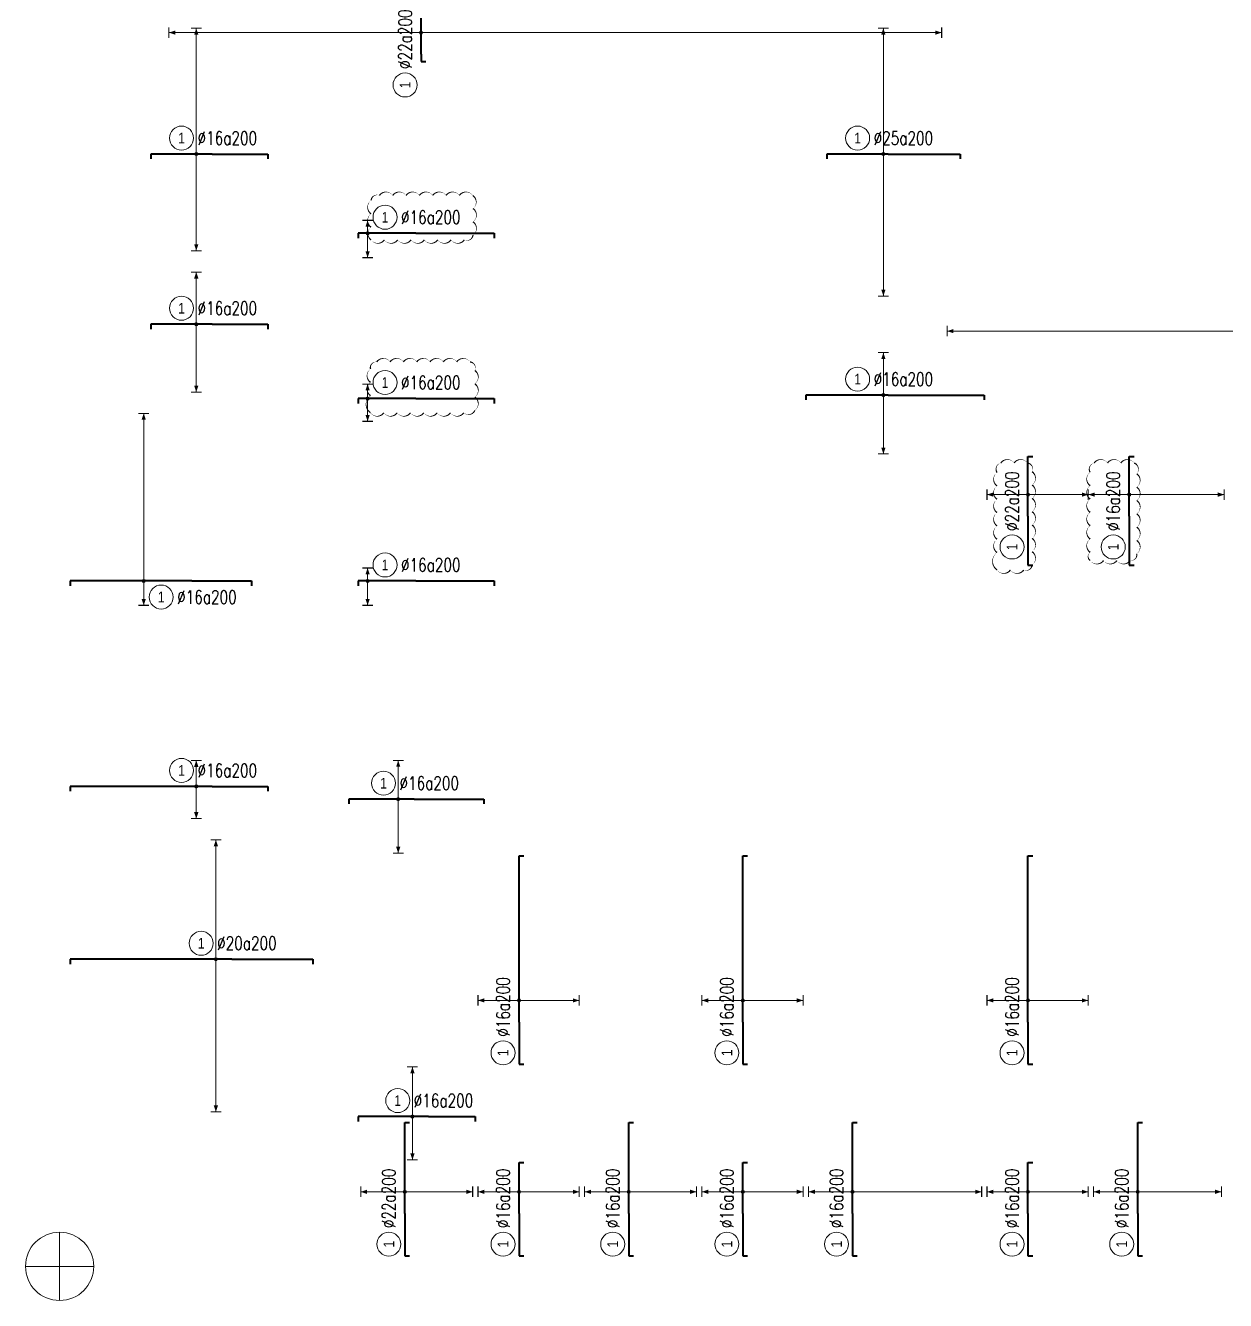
# Model space of a CAD drawing. Header units: millimetres. Extents: x -259680 to 953914, y -429648 to 90611.
# Drawn here: x 666556 to 711587, y -270544 to -222712 of the extents above; entities that cross this region are included whole.
import ezdxf
from ezdxf.enums import TextEntityAlignment as Align

# ---------------------------------------------------------------- set-up
doc = ezdxf.new("R2010")
doc.units = ezdxf.units.MM
doc.layers.get('0').update_dxf_attribs({"lineweight": 20})
doc.layers.get('Defpoints').update_dxf_attribs({"color": 151, "lineweight": 9})
for name, color, linetype, lineweight in [('NDC_S_DIM', 1, 'Continuous', 15), ('NDC_S_REBAR', 4, 'Continuous', 35), ('NDC_S_VN TEXT', 7, 'Continuous', 20)]:
    doc.layers.add(name, color=color, linetype=linetype, lineweight=lineweight)
doc.layers.add('NDC_S_REVISION_210426P', color=240, linetype='Continuous', lineweight=20, plot=False)
doc.styles.add('ARIAL', font='arial.ttf', dxfattribs={"width": 0.8})
doc.styles.add('NDC_EN TXT', font='romans.shx', dxfattribs={"width": 0.8})

# ---------------------------------------------------------------- blocks, each defined once
blk = doc.blocks.new('*U449')
h = blk.add_hatch(color=6)
edge = h.paths.add_edge_path()
edge.add_arc((-2.99, 0), 0.3, 0, 360)
at = {"layer": 'NDC_S_DIM', "color": 8}
for q in [(-2.99, 9.31), (-2.99, -8.09)]:
    blk.add_line((-2.99, 0), q, dxfattribs=at)
for points in [[(-3.99, 9.31, 0.2, 0.2, 0), (-1.99, 9.31, 0, 0, 0)], [(-3.99, -8.09, 0.2, 0.2, 0), (-1.99, -8.09, 0, 0, 0)]]:
    blk.add_lwpolyline(points, format="xyseb", dxfattribs=at)
at = {"layer": 'NDC_S_DIM'}
blk.add_circle((-5.75, 3), 2.25, dxfattribs=at)
at = {"layer": 'NDC_S_DIM', "color": 6}
blk.add_circle((-2.99, 0), 0.3, dxfattribs=at)
at = {"layer": 'NDC_S_DIM', "color": 8}
for points in [[(-3.39, 8.11), (-2.99, 9.31), (-2.59, 8.11)], [(-3.39, -6.89), (-2.99, -8.09), (-2.59, -6.89)]]:
    blk.add_solid(points, dxfattribs=at)
at = {"layer": 'NDC_S_REBAR'}
for p, q in [((0, 0), (-13.19, 0)), ((-13.19, 0), (-13.19, -0.9)), ((0, 0), (8.81, 0)), ((8.81, 0), (8.81, -0.9))]:
    blk.add_line(p, q, dxfattribs=at)
at = {"layer": 'NDC_S_VN TEXT', "style": 'ARIAL', "width": 0.8}
blk.add_attdef('KHT', text='', height=2, dxfattribs=at).set_placement((-5.75, 3), align=Align.MIDDLE_CENTER)
at = {"layer": 'NDC_S_VN TEXT', "color": 3, "style": 'NDC_EN TXT', "width": 0.75}
blk.add_attdef('DKT', (-2.75, 1.75), '', height=2.5, dxfattribs=at)
blk = doc.blocks.new('*U478')
h = blk.add_hatch(color=6)
edge = h.paths.add_edge_path()
edge.add_arc((-2.99, 0), 0.3, 0, 360)
at = {"layer": 'NDC_S_DIM', "color": 8}
for q in [(-2.99, 22.4), (-2.99, -28.6)]:
    blk.add_line((-2.99, 0), q, dxfattribs=at)
for points in [[(-3.99, 22.4, 0.2, 0.2, 0), (-1.99, 22.4, 0, 0, 0)], [(-3.99, -28.6, 0.2, 0.2, 0), (-1.99, -28.6, 0, 0, 0)]]:
    blk.add_lwpolyline(points, format="xyseb", dxfattribs=at)
at = {"layer": 'NDC_S_DIM'}
blk.add_circle((-5.75, 3), 2.25, dxfattribs=at)
at = {"layer": 'NDC_S_DIM', "color": 6}
blk.add_circle((-2.99, 0), 0.3, dxfattribs=at)
at = {"layer": 'NDC_S_DIM', "color": 8}
for points in [[(-3.39, 21.2), (-2.99, 22.4), (-2.59, 21.2)], [(-3.39, -27.4), (-2.99, -28.6), (-2.59, -27.4)]]:
    blk.add_solid(points, dxfattribs=at)
at = {"layer": 'NDC_S_REBAR'}
for p, q in [((0, 0), (-30.31, 0)), ((-30.31, 0), (-30.31, -0.9)), ((0, 0), (15.19, 0)), ((15.19, 0), (15.19, -0.9))]:
    blk.add_line(p, q, dxfattribs=at)
at = {"layer": 'NDC_S_VN TEXT', "style": 'ARIAL', "width": 0.8}
blk.add_attdef('KHT', text='', height=2, dxfattribs=at).set_placement((-5.75, 3), align=Align.MIDDLE_CENTER)
at = {"layer": 'NDC_S_VN TEXT', "color": 3, "style": 'NDC_EN TXT', "width": 0.75}
blk.add_attdef('DKT', (-2.75, 1.75), '', height=2.5, dxfattribs=at)
blk = doc.blocks.new('*U479')
h = blk.add_hatch(color=6)
edge = h.paths.add_edge_path()
edge.add_arc((-2.99, 0), 0.3, 0, 360)
at = {"layer": 'NDC_S_DIM', "color": 8}
for q in [(-2.99, 4.87), (-2.99, -6.03)]:
    blk.add_line((-2.99, 0), q, dxfattribs=at)
for points in [[(-3.99, 4.87, 0.2, 0.2, 0), (-1.99, 4.87, 0, 0, 0)], [(-3.99, -6.03, 0.2, 0.2, 0), (-1.99, -6.03, 0, 0, 0)]]:
    blk.add_lwpolyline(points, format="xyseb", dxfattribs=at)
at = {"layer": 'NDC_S_DIM'}
blk.add_circle((-5.75, 3), 2.25, dxfattribs=at)
at = {"layer": 'NDC_S_DIM', "color": 6}
blk.add_circle((-2.99, 0), 0.3, dxfattribs=at)
at = {"layer": 'NDC_S_DIM', "color": 8}
for points in [[(-3.39, 3.67), (-2.99, 4.87), (-2.59, 3.67)], [(-3.39, -4.83), (-2.99, -6.03), (-2.59, -4.83)]]:
    blk.add_solid(points, dxfattribs=at)
at = {"layer": 'NDC_S_REBAR'}
for p, q in [((0, 0), (-26.63, 0)), ((-26.63, 0), (-26.63, -0.9)), ((0, 0), (10.41, 0)), ((10.41, 0), (10.41, -0.9))]:
    blk.add_line(p, q, dxfattribs=at)
at = {"layer": 'NDC_S_VN TEXT', "style": 'ARIAL', "width": 0.8}
blk.add_attdef('KHT', text='', height=2, dxfattribs=at).set_placement((-5.75, 3), align=Align.MIDDLE_CENTER)
at = {"layer": 'NDC_S_VN TEXT', "color": 3, "style": 'NDC_EN TXT', "width": 0.75}
blk.add_attdef('DKT', (-2.75, 1.75), '', height=2.5, dxfattribs=at)
blk = doc.blocks.new('*U480')
h = blk.add_hatch(color=6)
edge = h.paths.add_edge_path()
edge.add_arc((-2.99, 0), 0.3, 0, 360)
at = {"layer": 'NDC_S_DIM', "color": 8}
for q in [(-2.99, 7.27), (-2.99, -10.13)]:
    blk.add_line((-2.99, 0), q, dxfattribs=at)
for points in [[(-3.99, 7.27, 0.2, 0.2, 0), (-1.99, 7.27, 0, 0, 0)], [(-3.99, -10.13, 0.2, 0.2, 0), (-1.99, -10.13, 0, 0, 0)]]:
    blk.add_lwpolyline(points, format="xyseb", dxfattribs=at)
at = {"layer": 'NDC_S_DIM'}
blk.add_circle((-5.75, 3), 2.25, dxfattribs=at)
at = {"layer": 'NDC_S_DIM', "color": 6}
blk.add_circle((-2.99, 0), 0.3, dxfattribs=at)
at = {"layer": 'NDC_S_DIM', "color": 8}
for points in [[(-3.39, 6.07), (-2.99, 7.27), (-2.59, 6.07)], [(-3.39, -8.93), (-2.99, -10.13), (-2.59, -8.93)]]:
    blk.add_solid(points, dxfattribs=at)
at = {"layer": 'NDC_S_REBAR'}
for p, q in [((0, 0), (-12.24, 0)), ((-12.24, 0), (-12.24, -0.9)), ((0, 0), (13.06, 0)), ((13.06, 0), (13.06, -0.9))]:
    blk.add_line(p, q, dxfattribs=at)
at = {"layer": 'NDC_S_VN TEXT', "style": 'ARIAL', "width": 0.8}
blk.add_attdef('KHT', text='', height=2, dxfattribs=at).set_placement((-5.75, 3), align=Align.MIDDLE_CENTER)
at = {"layer": 'NDC_S_VN TEXT', "color": 3, "style": 'NDC_EN TXT', "width": 0.75}
blk.add_attdef('DKT', (-2.75, 1.75), '', height=2.5, dxfattribs=at)
blk = doc.blocks.new('*U481')
h = blk.add_hatch(color=6)
edge = h.paths.add_edge_path()
edge.add_arc((-9.02, 0), 0.3, 0, 360)
at = {"layer": 'NDC_S_DIM', "color": 8}
for q in [(-9.02, 31.43), (-9.02, -4.57)]:
    blk.add_line((-9.02, 0), q, dxfattribs=at)
for points in [[(-10.02, 31.43, 0.2, 0.2, 0), (-8.02, 31.43, 0, 0, 0)], [(-10.02, -4.57, 0.2, 0.2, 0), (-8.02, -4.57, 0, 0, 0)]]:
    blk.add_lwpolyline(points, format="xyseb", dxfattribs=at)
at = {"layer": 'NDC_S_DIM', "color": 6}
blk.add_circle((-9.02, 0), 0.3, dxfattribs=at)
at = {"layer": 'NDC_S_DIM'}
blk.add_circle((-5.75, -3.02), 2.25, dxfattribs=at)
at = {"layer": 'NDC_S_DIM', "color": 8}
for points in [[(-9.42, 30.23), (-9.02, 31.43), (-8.62, 30.23)], [(-9.42, -3.37), (-9.02, -4.57), (-8.62, -3.37)]]:
    blk.add_solid(points, dxfattribs=at)
at = {"layer": 'NDC_S_REBAR'}
for p, q in [((0, 0), (-22.8, 0)), ((-22.8, 0), (-22.8, -0.9)), ((0, 0), (11.2, 0)), ((11.2, 0), (11.2, -0.9))]:
    blk.add_line(p, q, dxfattribs=at)
at = {"layer": 'NDC_S_VN TEXT', "style": 'ARIAL', "width": 0.8}
blk.add_attdef('KHT', text='', height=2, dxfattribs=at).set_placement((-5.75, -3.02), align=Align.MIDDLE_CENTER)
at = {"layer": 'NDC_S_VN TEXT', "color": 3, "style": 'NDC_EN TXT', "width": 0.75}
blk.add_attdef('DKT', (-2.75, -4.27), '', height=2.5, dxfattribs=at)
blk = doc.blocks.new('*U568')
h = blk.add_hatch(color=6)
edge = h.paths.add_edge_path()
edge.add_arc((-9.02, 0), 0.3, 0, 360)
at = {"layer": 'NDC_S_DIM', "color": 8}
for q in [(-9.02, 2.43), (-9.02, -4.57)]:
    blk.add_line((-9.02, 0), q, dxfattribs=at)
for points in [[(-10.02, 2.43, 0.2, 0.2, 0), (-8.02, 2.43, 0, 0, 0)], [(-10.02, -4.57, 0.2, 0.2, 0), (-8.02, -4.57, 0, 0, 0)]]:
    blk.add_lwpolyline(points, format="xyseb", dxfattribs=at)
at = {"layer": 'NDC_S_DIM'}
blk.add_circle((-5.75, 3), 2.25, dxfattribs=at)
at = {"layer": 'NDC_S_DIM', "color": 6}
blk.add_circle((-9.02, 0), 0.3, dxfattribs=at)
at = {"layer": 'NDC_S_DIM', "color": 8}
for points in [[(-9.42, 1.23), (-9.02, 2.43), (-8.62, 1.23)], [(-9.42, -3.37), (-9.02, -4.57), (-8.62, -3.37)]]:
    blk.add_solid(points, dxfattribs=at)
at = {"layer": 'NDC_S_REBAR'}
for p, q in [((0, 0), (-10.8, 0)), ((-10.8, 0), (-10.8, -0.9)), ((0, 0), (14.7, 0)), ((14.7, 0), (14.7, -0.9))]:
    blk.add_line(p, q, dxfattribs=at)
at = {"layer": 'NDC_S_VN TEXT', "style": 'ARIAL', "width": 0.8}
blk.add_attdef('KHT', text='', height=2, dxfattribs=at).set_placement((-5.75, 3), align=Align.MIDDLE_CENTER)
at = {"layer": 'NDC_S_VN TEXT', "color": 3, "style": 'NDC_EN TXT', "width": 0.75}
blk.add_attdef('DKT', (-2.75, 1.75), '', height=2.5, dxfattribs=at)
blk = doc.blocks.new('*U484')
h = blk.add_hatch(color=6)
edge = h.paths.add_edge_path()
edge.add_arc((-2.99, 0), 0.3, 0, 360)
at = {"layer": 'NDC_S_DIM', "color": 8}
for q in [(-2.99, 9.78), (-2.99, -12.72)]:
    blk.add_line((-2.99, 0), q, dxfattribs=at)
for points in [[(-3.99, 9.78, 0.2, 0.2, 0), (-1.99, 9.78, 0, 0, 0)], [(-3.99, -12.72, 0.2, 0.2, 0), (-1.99, -12.72, 0, 0, 0)]]:
    blk.add_lwpolyline(points, format="xyseb", dxfattribs=at)
at = {"layer": 'NDC_S_DIM'}
blk.add_circle((-5.75, 3), 2.25, dxfattribs=at)
at = {"layer": 'NDC_S_DIM', "color": 6}
blk.add_circle((-2.99, 0), 0.3, dxfattribs=at)
at = {"layer": 'NDC_S_DIM', "color": 8}
for points in [[(-3.39, 8.58), (-2.99, 9.78), (-2.59, 8.58)], [(-3.39, -11.52), (-2.99, -12.72), (-2.59, -11.52)]]:
    blk.add_solid(points, dxfattribs=at)
at = {"layer": 'NDC_S_REBAR'}
for p, q in [((0, 0), (-11.53, 0)), ((-11.53, 0), (-11.53, -0.9)), ((0, 0), (10.41, 0)), ((10.41, 0), (10.41, -0.9))]:
    blk.add_line(p, q, dxfattribs=at)
at = {"layer": 'NDC_S_VN TEXT', "style": 'ARIAL', "width": 0.8}
blk.add_attdef('KHT', text='', height=2, dxfattribs=at).set_placement((-5.75, 3), align=Align.MIDDLE_CENTER)
at = {"layer": 'NDC_S_VN TEXT', "color": 3, "style": 'NDC_EN TXT', "width": 0.75}
blk.add_attdef('DKT', (-2.75, 1.75), '', height=2.5, dxfattribs=at)
blk = doc.blocks.new('*U485')
h = blk.add_hatch(color=6)
edge = h.paths.add_edge_path()
edge.add_arc((-2.99, 0), 0.3, 0, 360)
at = {"layer": 'NDC_S_DIM', "color": 8}
for q in [(-2.99, 23.61), (-2.99, -18.14)]:
    blk.add_line((-2.99, 0), q, dxfattribs=at)
for points in [[(-3.99, 23.61, 0.2, 0.2, 0), (-1.99, 23.61, 0, 0, 0)], [(-3.99, -18.14, 0.2, 0.2, 0), (-1.99, -18.14, 0, 0, 0)]]:
    blk.add_lwpolyline(points, format="xyseb", dxfattribs=at)
at = {"layer": 'NDC_S_DIM'}
blk.add_circle((-5.75, 3), 2.25, dxfattribs=at)
at = {"layer": 'NDC_S_DIM', "color": 6}
blk.add_circle((-2.99, 0), 0.3, dxfattribs=at)
at = {"layer": 'NDC_S_DIM', "color": 8}
for points in [[(-3.39, 22.41), (-2.99, 23.61), (-2.59, 22.41)], [(-3.39, -16.94), (-2.99, -18.14), (-2.59, -16.94)]]:
    blk.add_solid(points, dxfattribs=at)
at = {"layer": 'NDC_S_REBAR'}
for p, q in [((0, 0), (-11.53, 0)), ((-11.53, 0), (-11.53, -0.9)), ((0, 0), (10.41, 0)), ((10.41, 0), (10.41, -0.9))]:
    blk.add_line(p, q, dxfattribs=at)
at = {"layer": 'NDC_S_VN TEXT', "style": 'ARIAL', "width": 0.8}
blk.add_attdef('KHT', text='', height=2, dxfattribs=at).set_placement((-5.75, 3), align=Align.MIDDLE_CENTER)
at = {"layer": 'NDC_S_VN TEXT', "color": 3, "style": 'NDC_EN TXT', "width": 0.75}
blk.add_attdef('DKT', (-2.75, 1.75), '', height=2.5, dxfattribs=at)
blk = doc.blocks.new('*U486')
h = blk.add_hatch(color=6)
edge = h.paths.add_edge_path()
edge.add_arc((-0.92, 0), 0.3, 0, 360)
at = {"layer": 'NDC_S_DIM', "color": 8}
for q in [(-0.92, 23.61), (-0.92, -26.64)]:
    blk.add_line((-0.92, 0), q, dxfattribs=at)
for points in [[(-1.92, 23.61, 0.2, 0.2, 0), (0.08, 23.61, 0, 0, 0)], [(-1.92, -26.64, 0.2, 0.2, 0), (0.08, -26.64, 0, 0, 0)]]:
    blk.add_lwpolyline(points, format="xyseb", dxfattribs=at)
at = {"layer": 'NDC_S_DIM'}
blk.add_circle((-5.75, 3), 2.25, dxfattribs=at)
at = {"layer": 'NDC_S_DIM', "color": 6}
blk.add_circle((-0.92, 0), 0.3, dxfattribs=at)
at = {"layer": 'NDC_S_DIM', "color": 8}
for points in [[(-1.32, 22.41), (-0.92, 23.61), (-0.52, 22.41)], [(-1.32, -25.44), (-0.92, -26.64), (-0.52, -25.44)]]:
    blk.add_solid(points, dxfattribs=at)
at = {"layer": 'NDC_S_REBAR'}
for p, q in [((0, 0), (-11.53, 0)), ((-11.53, 0), (-11.53, -0.9)), ((0, 0), (13.52, 0)), ((13.52, 0), (13.52, -0.9))]:
    blk.add_line(p, q, dxfattribs=at)
at = {"layer": 'NDC_S_VN TEXT', "style": 'ARIAL', "width": 0.8}
blk.add_attdef('KHT', text='', height=2, dxfattribs=at).set_placement((-5.75, 3), align=Align.MIDDLE_CENTER)
at = {"layer": 'NDC_S_VN TEXT', "color": 3, "style": 'NDC_EN TXT', "width": 0.75}
blk.add_attdef('DKT', (-2.75, 1.75), '', height=2.5, dxfattribs=at)
blk = doc.blocks.new('*U487')
h = blk.add_hatch(color=6)
edge = h.paths.add_edge_path()
edge.add_arc((-0.92, 0), 0.3, 0, 360)
at = {"layer": 'NDC_S_DIM', "color": 8}
for q in [(-0.92, 7.97), (-0.92, -11.03)]:
    blk.add_line((-0.92, 0), q, dxfattribs=at)
for points in [[(-1.92, 7.97, 0.2, 0.2, 0), (0.08, 7.97, 0, 0, 0)], [(-1.92, -11.03, 0.2, 0.2, 0), (0.08, -11.03, 0, 0, 0)]]:
    blk.add_lwpolyline(points, format="xyseb", dxfattribs=at)
at = {"layer": 'NDC_S_DIM'}
blk.add_circle((-5.75, 3), 2.25, dxfattribs=at)
at = {"layer": 'NDC_S_DIM', "color": 6}
blk.add_circle((-0.92, 0), 0.3, dxfattribs=at)
at = {"layer": 'NDC_S_DIM', "color": 8}
for points in [[(-1.32, 6.77), (-0.92, 7.97), (-0.52, 6.77)], [(-1.32, -9.83), (-0.92, -11.03), (-0.52, -9.83)]]:
    blk.add_solid(points, dxfattribs=at)
at = {"layer": 'NDC_S_REBAR'}
for p, q in [((0, 0), (-15.48, 0)), ((-15.48, 0), (-15.48, -0.9)), ((0, 0), (18.02, 0)), ((18.02, 0), (18.02, -0.9))]:
    blk.add_line(p, q, dxfattribs=at)
at = {"layer": 'NDC_S_VN TEXT', "style": 'ARIAL', "width": 0.8}
blk.add_attdef('KHT', text='', height=2, dxfattribs=at).set_placement((-5.75, 3), align=Align.MIDDLE_CENTER)
at = {"layer": 'NDC_S_VN TEXT', "color": 3, "style": 'NDC_EN TXT', "width": 0.75}
blk.add_attdef('DKT', (-2.75, 1.75), '', height=2.5, dxfattribs=at)
blk = doc.blocks.new('*U492')
h = blk.add_hatch(color=6)
edge = h.paths.add_edge_path()
edge.add_arc((4.07, 0), 0.3, 0, 360)
at = {"layer": 'NDC_S_DIM', "color": 8}
for q in [(4.07, 47.32), (4.07, -97.68)]:
    blk.add_line((4.07, 0), q, dxfattribs=at)
for points in [[(3.07, 47.32, 0.2, 0.2, 0), (5.07, 47.32, 0, 0, 0)], [(3.07, -97.68, 0.2, 0.2, 0), (5.07, -97.68, 0, 0, 0)]]:
    blk.add_lwpolyline(points, format="xyseb", dxfattribs=at)
at = {"layer": 'NDC_S_DIM'}
blk.add_circle((-5.75, 3), 2.25, dxfattribs=at)
at = {"layer": 'NDC_S_DIM', "color": 6}
blk.add_circle((4.07, 0), 0.3, dxfattribs=at)
at = {"layer": 'NDC_S_DIM', "color": 8}
for points in [[(3.67, 46.12), (4.07, 47.32), (4.47, 46.12)], [(3.67, -96.48), (4.07, -97.68), (4.47, -96.48)]]:
    blk.add_solid(points, dxfattribs=at)
at = {"layer": 'NDC_S_REBAR'}
for p, q in [((0, 0), (-1.35, 0)), ((-1.35, 0), (-1.35, -0.9)), ((0, 0), (8.4, 0)), ((8.4, 0), (8.4, -0.9))]:
    blk.add_line(p, q, dxfattribs=at)
at = {"layer": 'NDC_S_VN TEXT', "style": 'ARIAL', "width": 0.8}
blk.add_attdef('KHT', text='', height=2, dxfattribs=at).set_placement((-5.75, 3), align=Align.MIDDLE_CENTER)
at = {"layer": 'NDC_S_VN TEXT', "color": 3, "style": 'NDC_EN TXT', "width": 0.75}
blk.add_attdef('DKT', (-2.75, 1.75), '', height=2.5, dxfattribs=at)
blk = doc.blocks.new('*U493')
h = blk.add_hatch(color=6)
edge = h.paths.add_edge_path()
edge.add_arc((4.07, 0), 0.3, 0, 360)
at = {"layer": 'NDC_S_DIM', "color": 8}
for q in [(4.07, 8.27), (4.07, -12.73)]:
    blk.add_line((4.07, 0), q, dxfattribs=at)
for points in [[(3.07, 8.27, 0.2, 0.2, 0), (5.07, 8.27, 0, 0, 0)], [(3.07, -12.73, 0.2, 0.2, 0), (5.07, -12.73, 0, 0, 0)]]:
    blk.add_lwpolyline(points, format="xyseb", dxfattribs=at)
at = {"layer": 'NDC_S_DIM'}
blk.add_circle((-5.75, 3), 2.25, dxfattribs=at)
at = {"layer": 'NDC_S_DIM', "color": 6}
blk.add_circle((4.07, 0), 0.3, dxfattribs=at)
at = {"layer": 'NDC_S_DIM', "color": 8}
for points in [[(3.67, 7.07), (4.07, 8.27), (4.47, 7.07)], [(3.67, -11.53), (4.07, -12.73), (4.47, -11.53)]]:
    blk.add_solid(points, dxfattribs=at)
at = {"layer": 'NDC_S_REBAR'}
for p, q in [((0, 0), (-7.91, 0)), ((-7.91, 0), (-7.91, -0.9)), ((0, 0), (17.09, 0)), ((17.09, 0), (17.09, -0.9))]:
    blk.add_line(p, q, dxfattribs=at)
at = {"layer": 'NDC_S_VN TEXT', "style": 'ARIAL', "width": 0.8}
blk.add_attdef('KHT', text='', height=2, dxfattribs=at).set_placement((-5.75, 3), align=Align.MIDDLE_CENTER)
at = {"layer": 'NDC_S_VN TEXT', "color": 3, "style": 'NDC_EN TXT', "width": 0.75}
blk.add_attdef('DKT', (-2.75, 1.75), '', height=2.5, dxfattribs=at)
blk = doc.blocks.new('*U499')
h = blk.add_hatch(color=6)
edge = h.paths.add_edge_path()
edge.add_arc((4.07, 0), 0.3, 0, 360)
at = {"layer": 'NDC_S_DIM', "color": 8}
for q in [(4.07, 8.27), (4.07, -24.23)]:
    blk.add_line((4.07, 0), q, dxfattribs=at)
for points in [[(3.07, 8.27, 0.2, 0.2, 0), (5.07, 8.27, 0, 0, 0)], [(3.07, -24.23, 0.2, 0.2, 0), (5.07, -24.23, 0, 0, 0)]]:
    blk.add_lwpolyline(points, format="xyseb", dxfattribs=at)
at = {"layer": 'NDC_S_DIM'}
blk.add_circle((-5.75, 3), 2.25, dxfattribs=at)
at = {"layer": 'NDC_S_DIM', "color": 6}
blk.add_circle((4.07, 0), 0.3, dxfattribs=at)
at = {"layer": 'NDC_S_DIM', "color": 8}
for points in [[(3.67, 7.07), (4.07, 8.27), (4.47, 7.07)], [(3.67, -23.03), (4.07, -24.23), (4.47, -23.03)]]:
    blk.add_solid(points, dxfattribs=at)
at = {"layer": 'NDC_S_REBAR'}
for p, q in [((0, 0), (-7.91, 0)), ((-7.91, 0), (-7.91, -0.9)), ((0, 0), (17.09, 0)), ((17.09, 0), (17.09, -0.9))]:
    blk.add_line(p, q, dxfattribs=at)
at = {"layer": 'NDC_S_VN TEXT', "style": 'ARIAL', "width": 0.8}
blk.add_attdef('KHT', text='', height=2, dxfattribs=at).set_placement((-5.75, 3), align=Align.MIDDLE_CENTER)
at = {"layer": 'NDC_S_VN TEXT', "color": 3, "style": 'NDC_EN TXT', "width": 0.75}
blk.add_attdef('DKT', (-2.75, 1.75), '', height=2.5, dxfattribs=at)
blk = doc.blocks.new('*U500')
h = blk.add_hatch(color=6)
edge = h.paths.add_edge_path()
edge.add_arc((4.07, 0), 0.3, 0, 360)
at = {"layer": 'NDC_S_DIM', "color": 8}
for q in [(4.07, 8.27), (4.07, -15.73)]:
    blk.add_line((4.07, 0), q, dxfattribs=at)
for points in [[(3.07, 8.27, 0.2, 0.2, 0), (5.07, 8.27, 0, 0, 0)], [(3.07, -15.73, 0.2, 0.2, 0), (5.07, -15.73, 0, 0, 0)]]:
    blk.add_lwpolyline(points, format="xyseb", dxfattribs=at)
at = {"layer": 'NDC_S_DIM'}
blk.add_circle((-5.75, 3), 2.25, dxfattribs=at)
at = {"layer": 'NDC_S_DIM', "color": 6}
blk.add_circle((4.07, 0), 0.3, dxfattribs=at)
at = {"layer": 'NDC_S_DIM', "color": 8}
for points in [[(3.67, 7.07), (4.07, 8.27), (4.47, 7.07)], [(3.67, -14.53), (4.07, -15.73), (4.47, -14.53)]]:
    blk.add_solid(points, dxfattribs=at)
at = {"layer": 'NDC_S_REBAR'}
for p, q in [((0, 0), (-7.91, 0)), ((-7.91, 0), (-7.91, -0.9)), ((0, 0), (17.09, 0)), ((17.09, 0), (17.09, -0.9))]:
    blk.add_line(p, q, dxfattribs=at)
at = {"layer": 'NDC_S_VN TEXT', "style": 'ARIAL', "width": 0.8}
blk.add_attdef('KHT', text='', height=2, dxfattribs=at).set_placement((-5.75, 3), align=Align.MIDDLE_CENTER)
at = {"layer": 'NDC_S_VN TEXT', "color": 3, "style": 'NDC_EN TXT', "width": 0.75}
blk.add_attdef('DKT', (-2.75, 1.75), '', height=2.5, dxfattribs=at)
blk = doc.blocks.new('*U496')
h = blk.add_hatch(color=6)
edge = h.paths.add_edge_path()
edge.add_arc((4.07, 0), 0.3, 0, 360)
at = {"layer": 'NDC_S_DIM', "color": 8}
for q in [(4.07, 7.69), (4.07, -11.31)]:
    blk.add_line((4.07, 0), q, dxfattribs=at)
for points in [[(3.07, 7.69, 0.2, 0.2, 0), (5.07, 7.69, 0, 0, 0)], [(3.07, -11.31, 0.2, 0.2, 0), (5.07, -11.31, 0, 0, 0)]]:
    blk.add_lwpolyline(points, format="xyseb", dxfattribs=at)
at = {"layer": 'NDC_S_DIM'}
blk.add_circle((-5.75, 3), 2.25, dxfattribs=at)
at = {"layer": 'NDC_S_DIM', "color": 6}
blk.add_circle((4.07, 0), 0.3, dxfattribs=at)
at = {"layer": 'NDC_S_DIM', "color": 8}
for points in [[(3.67, 6.49), (4.07, 7.69), (4.47, 6.49)], [(3.67, -10.11), (4.07, -11.31), (4.47, -10.11)]]:
    blk.add_solid(points, dxfattribs=at)
at = {"layer": 'NDC_S_REBAR'}
for p, q in [((0, 0), (-7.91, 0)), ((-7.91, 0), (-7.91, -0.9)), ((0, 0), (9.59, 0)), ((9.59, 0), (9.59, -0.9))]:
    blk.add_line(p, q, dxfattribs=at)
at = {"layer": 'NDC_S_VN TEXT', "style": 'ARIAL', "width": 0.8}
blk.add_attdef('KHT', text='', height=2, dxfattribs=at).set_placement((-5.75, 3), align=Align.MIDDLE_CENTER)
at = {"layer": 'NDC_S_VN TEXT', "color": 3, "style": 'NDC_EN TXT', "width": 0.75}
blk.add_attdef('DKT', (-2.75, 1.75), '', height=2.5, dxfattribs=at)
blk = doc.blocks.new('*U498')
h = blk.add_hatch(color=6)
edge = h.paths.add_edge_path()
edge.add_arc((4.07, 0), 0.3, 0, 360)
at = {"layer": 'NDC_S_DIM', "color": 8}
for q in [(4.07, 7.69), (4.07, -11.31)]:
    blk.add_line((4.07, 0), q, dxfattribs=at)
for points in [[(3.07, 7.69, 0.2, 0.2, 0), (5.07, 7.69, 0, 0, 0)], [(3.07, -11.31, 0.2, 0.2, 0), (5.07, -11.31, 0, 0, 0)]]:
    blk.add_lwpolyline(points, format="xyseb", dxfattribs=at)
at = {"layer": 'NDC_S_DIM'}
blk.add_circle((-5.75, 3), 2.25, dxfattribs=at)
at = {"layer": 'NDC_S_DIM', "color": 6}
blk.add_circle((4.07, 0), 0.3, dxfattribs=at)
at = {"layer": 'NDC_S_DIM', "color": 8}
for points in [[(3.67, 6.49), (4.07, 7.69), (4.47, 6.49)], [(3.67, -10.11), (4.07, -11.31), (4.47, -10.11)]]:
    blk.add_solid(points, dxfattribs=at)
at = {"layer": 'NDC_S_REBAR'}
for p, q in [((0, 0), (-7.91, 0)), ((-7.91, 0), (-7.91, -0.9)), ((0, 0), (31.19, 0)), ((31.19, 0), (31.19, -0.9))]:
    blk.add_line(p, q, dxfattribs=at)
at = {"layer": 'NDC_S_VN TEXT', "style": 'ARIAL', "width": 0.8}
blk.add_attdef('KHT', text='', height=2, dxfattribs=at).set_placement((-5.75, 3), align=Align.MIDDLE_CENTER)
at = {"layer": 'NDC_S_VN TEXT', "color": 3, "style": 'NDC_EN TXT', "width": 0.75}
blk.add_attdef('DKT', (-2.75, 1.75), '', height=2.5, dxfattribs=at)
blk = doc.blocks.new('*U506')
at = {"layer": 'NDC_S_DIM', "color": 8}
blk.add_line((-0.67, 0), (-0.67, 132.49), dxfattribs=at)
blk.add_lwpolyline([(-1.67, 132.49, 0.2, 0.2, 0), (0.33, 132.49, 0, 0, 0)], format="xyseb", dxfattribs=at)
blk.add_solid([(-1.07, 131.29), (-0.67, 132.49), (-0.27, 131.29)], dxfattribs=at)
at = {"layer": 'NDC_S_VN TEXT', "style": 'ARIAL', "width": 0.8}
blk.add_attdef('KHT', text='', height=2, dxfattribs=at).set_placement((-5.75, 3), align=Align.MIDDLE_CENTER)
at = {"layer": 'NDC_S_VN TEXT', "color": 3, "style": 'NDC_EN TXT', "width": 0.75}
blk.add_attdef('DKT', (-2.75, 1.75), '', height=2.5, dxfattribs=at)
blk = doc.blocks.new('*U569')
h = blk.add_hatch(color=6)
edge = h.paths.add_edge_path()
edge.add_arc((-9.02, 0), 0.3, 0, 360)
at = {"layer": 'NDC_S_DIM', "color": 8}
for q in [(-9.02, 2.72), (-9.02, -4.28)]:
    blk.add_line((-9.02, 0), q, dxfattribs=at)
for points in [[(-10.02, 2.72, 0.2, 0.2, 0), (-8.02, 2.72, 0, 0, 0)], [(-10.02, -4.28, 0.2, 0.2, 0), (-8.02, -4.28, 0, 0, 0)]]:
    blk.add_lwpolyline(points, format="xyseb", dxfattribs=at)
at = {"layer": 'NDC_S_DIM'}
blk.add_circle((-5.75, 3), 2.25, dxfattribs=at)
at = {"layer": 'NDC_S_DIM', "color": 6}
blk.add_circle((-9.02, 0), 0.3, dxfattribs=at)
at = {"layer": 'NDC_S_DIM', "color": 8}
for points in [[(-9.42, 1.52), (-9.02, 2.72), (-8.62, 1.52)], [(-9.42, -3.08), (-9.02, -4.28), (-8.62, -3.08)]]:
    blk.add_solid(points, dxfattribs=at)
at = {"layer": 'NDC_S_REBAR'}
for p, q in [((0, 0), (-10.8, 0)), ((-10.8, 0), (-10.8, -0.9)), ((0, 0), (14.7, 0)), ((14.7, 0), (14.7, -0.9))]:
    blk.add_line(p, q, dxfattribs=at)
at = {"layer": 'NDC_S_VN TEXT', "style": 'ARIAL', "width": 0.8}
blk.add_attdef('KHT', text='', height=2, dxfattribs=at).set_placement((-5.75, 3), align=Align.MIDDLE_CENTER)
at = {"layer": 'NDC_S_VN TEXT', "color": 3, "style": 'NDC_EN TXT', "width": 0.75}
blk.add_attdef('DKT', (-2.75, 1.75), '', height=2.5, dxfattribs=at)
blk = doc.blocks.new('*U482')
h = blk.add_hatch(color=6)
edge = h.paths.add_edge_path()
edge.add_arc((-9.02, 0), 0.3, 0, 360)
at = {"layer": 'NDC_S_DIM', "color": 8}
for q in [(-9.02, 2.43), (-9.02, -4.57)]:
    blk.add_line((-9.02, 0), q, dxfattribs=at)
for points in [[(-10.02, 2.43, 0.2, 0.2, 0), (-8.02, 2.43, 0, 0, 0)], [(-10.02, -4.57, 0.2, 0.2, 0), (-8.02, -4.57, 0, 0, 0)]]:
    blk.add_lwpolyline(points, format="xyseb", dxfattribs=at)
at = {"layer": 'NDC_S_DIM'}
blk.add_circle((-5.75, 3), 2.25, dxfattribs=at)
at = {"layer": 'NDC_S_DIM', "color": 6}
blk.add_circle((-9.02, 0), 0.3, dxfattribs=at)
at = {"layer": 'NDC_S_DIM', "color": 8}
for points in [[(-9.42, 1.23), (-9.02, 2.43), (-8.62, 1.23)], [(-9.42, -3.37), (-9.02, -4.57), (-8.62, -3.37)]]:
    blk.add_solid(points, dxfattribs=at)
at = {"layer": 'NDC_S_REBAR'}
for p, q in [((0, 0), (-10.8, 0)), ((-10.8, 0), (-10.8, -0.9)), ((0, 0), (14.7, 0)), ((14.7, 0), (14.7, -0.9))]:
    blk.add_line(p, q, dxfattribs=at)
at = {"layer": 'NDC_S_VN TEXT', "style": 'ARIAL', "width": 0.8}
blk.add_attdef('KHT', text='', height=2, dxfattribs=at).set_placement((-5.75, 3), align=Align.MIDDLE_CENTER)
at = {"layer": 'NDC_S_VN TEXT', "color": 3, "style": 'NDC_EN TXT', "width": 0.75}
blk.add_attdef('DKT', (-2.75, 1.75), '', height=2.5, dxfattribs=at)
blk = doc.blocks.new('*U570')
h = blk.add_hatch(color=6)
edge = h.paths.add_edge_path()
edge.add_arc((4.07, 0), 0.3, 0, 360)
at = {"layer": 'NDC_S_DIM', "color": 8}
for q in [(4.07, 7.69), (4.07, -11.31)]:
    blk.add_line((4.07, 0), q, dxfattribs=at)
for points in [[(3.07, 7.69, 0.2, 0.2, 0), (5.07, 7.69, 0, 0, 0)], [(3.07, -11.31, 0.2, 0.2, 0), (5.07, -11.31, 0, 0, 0)]]:
    blk.add_lwpolyline(points, format="xyseb", dxfattribs=at)
at = {"layer": 'NDC_S_DIM'}
blk.add_circle((-5.75, 3), 2.25, dxfattribs=at)
at = {"layer": 'NDC_S_DIM', "color": 6}
blk.add_circle((4.07, 0), 0.3, dxfattribs=at)
at = {"layer": 'NDC_S_DIM', "color": 8}
for points in [[(3.67, 6.49), (4.07, 7.69), (4.47, 6.49)], [(3.67, -10.11), (4.07, -11.31), (4.47, -10.11)]]:
    blk.add_solid(points, dxfattribs=at)
at = {"layer": 'NDC_S_REBAR'}
for p, q in [((0, 0), (-9.19, 0)), ((-9.19, 0), (-9.19, -0.9)), ((0, 0), (11.2, 0)), ((11.2, 0), (11.2, -0.9))]:
    blk.add_line(p, q, dxfattribs=at)
at = {"layer": 'NDC_S_VN TEXT', "style": 'ARIAL', "width": 0.8}
blk.add_attdef('KHT', text='', height=2, dxfattribs=at).set_placement((-5.75, 3), align=Align.MIDDLE_CENTER)
at = {"layer": 'NDC_S_VN TEXT', "color": 3, "style": 'NDC_EN TXT', "width": 0.75}
blk.add_attdef('DKT', (-2.75, 1.75), '', height=2.5, dxfattribs=at)
blk = doc.blocks.new('*U571')
h = blk.add_hatch(color=6)
edge = h.paths.add_edge_path()
edge.add_arc((4.07, 0), 0.3, 0, 360)
at = {"layer": 'NDC_S_DIM', "color": 8}
for q in [(4.07, 7.69), (4.07, -17.81)]:
    blk.add_line((4.07, 0), q, dxfattribs=at)
for points in [[(3.07, 7.69, 0.2, 0.2, 0), (5.07, 7.69, 0, 0, 0)], [(3.07, -17.81, 0.2, 0.2, 0), (5.07, -17.81, 0, 0, 0)]]:
    blk.add_lwpolyline(points, format="xyseb", dxfattribs=at)
at = {"layer": 'NDC_S_DIM'}
blk.add_circle((-5.75, 3), 2.25, dxfattribs=at)
at = {"layer": 'NDC_S_DIM', "color": 6}
blk.add_circle((4.07, 0), 0.3, dxfattribs=at)
at = {"layer": 'NDC_S_DIM', "color": 8}
for points in [[(3.67, 6.49), (4.07, 7.69), (4.47, 6.49)], [(3.67, -16.61), (4.07, -17.81), (4.47, -16.61)]]:
    blk.add_solid(points, dxfattribs=at)
at = {"layer": 'NDC_S_REBAR'}
for p, q in [((0, 0), (-9.19, 0)), ((-9.19, 0), (-9.19, -0.9)), ((0, 0), (11.2, 0)), ((11.2, 0), (11.2, -0.9))]:
    blk.add_line(p, q, dxfattribs=at)
at = {"layer": 'NDC_S_VN TEXT', "style": 'ARIAL', "width": 0.8}
blk.add_attdef('KHT', text='', height=2, dxfattribs=at).set_placement((-5.75, 3), align=Align.MIDDLE_CENTER)
at = {"layer": 'NDC_S_VN TEXT', "color": 3, "style": 'NDC_EN TXT', "width": 0.75}
blk.add_attdef('DKT', (-2.75, 1.75), '', height=2.5, dxfattribs=at)

msp = doc.modelspace()

# ---------------------------------------------------------------- linework, layer by layer
at = {"layer": 'Defpoints'}
for p, q in [((667837.1, -267982.4), (667837.1, -270543.7)), ((666556.5, -269263.1), (669117.8, -269263.1))]:
    msp.add_line(p, q, dxfattribs=at)
msp.add_circle((667837.1, -269263.1), 1280.7, dxfattribs=at)
at = {"layer": 'NDC_S_REVISION_210426P'}
for points in [[(679525.3, -230753.5, 0, 50, 0.5205671), (680025.3, -230753.5, 0, 50, 0.5205671), (680525.3, -230753.5, 0, 50, 0.5205671), (681025.3, -230753.5, 0, 50, 0.5205671), (681525.3, -230753.5, 0, 50, 0.5205671), (682025.3, -230753.5, 0, 50, 0.5205671), (682525.3, -230753.5, 0, 50, 0.5205671), (683025.3, -230753.5, 0, 50, 0.5205671), (683348.7, -230576.9, 0, 50, 0.5205671), (683348.7, -230076.9, 0, 50, 0.5205671), (683348.7, -229576.9, 0, 50, 0.5205671), (683336.9, -229088.7, 0, 50, 0.5205671), (682836.9, -229088.7, 0, 50, 0.5205671), (682336.9, -229088.7, 0, 50, 0.5205671), (681836.9, -229088.7, 0, 50, 0.5205671), (681336.9, -229088.7, 0, 50, 0.5205671), (680836.9, -229088.7, 0, 50, 0.5205671), (680336.9, -229088.7, 0, 50, 0.5205671), (679836.9, -229088.7, 0, 50, 0.5205671), (679525.3, -229277.1, 0, 50, 0.5205671), (679525.3, -229777.1, 0, 50, 0.5205671), (679525.3, -230277.1, 0, 50, 0.5205671)], [(679503.9, -237240.7, 0, 50, 0.5205671), (680003.9, -237240.7, 0, 50, 0.5205671), (680503.9, -237240.7, 0, 50, 0.5205671), (681003.9, -237240.7, 0, 50, 0.5205671), (681503.9, -237240.7, 0, 50, 0.5205671), (682003.9, -237240.7, 0, 50, 0.5205671), (682503.9, -237240.7, 0, 50, 0.5205671), (683003.9, -237240.7, 0, 50, 0.5205671), (683416.3, -237153.2, 0, 50, 0.5205671), (683416.3, -236653.2, 0, 50, 0.5205671), (683416.3, -236153.2, 0, 50, 0.5205671), (683416.3, -235653.2, 0, 50, 0.5205671), (683237.2, -235332.2, 0, 50, 0.5205671), (682737.2, -235332.2, 0, 50, 0.5205671), (682237.2, -235332.2, 0, 50, 0.5205671), (681737.2, -235332.2, 0, 50, 0.5205671), (681237.2, -235332.2, 0, 50, 0.5205671), (680737.2, -235332.2, 0, 50, 0.5205671), (680237.2, -235332.2, 0, 50, 0.5205671), (679737.2, -235332.2, 0, 50, 0.5205671), (679503.9, -235598.9, 0, 50, 0.5205671), (679503.9, -236098.9, 0, 50, 0.5205671), (679503.9, -236598.9, 0, 50, 0.5205671)], [(703014.8, -243138.6, 0, 50, 0.5205671), (703514.8, -243138.6, 0, 50, 0.5205671), (704014.8, -243138.6, 0, 50, 0.5205671), (704328.1, -242951.9, 0, 50, 0.5205671), (704328.1, -242451.9, 0, 50, 0.5205671), (704328.1, -241951.9, 0, 50, 0.5205671), (704328.1, -241451.9, 0, 50, 0.5205671), (704328.1, -240951.9, 0, 50, 0.5205671), (704328.1, -240451.9, 0, 50, 0.5205671), (704328.1, -239951.9, 0, 50, 0.5205671), (704328.1, -239451.9, 0, 50, 0.5205671), (704155.4, -239124.7, 0, 50, 0.5205671), (703655.4, -239124.7, 0, 50, 0.5205671), (703155.4, -239124.7, 0, 50, 0.5205671), (703014.8, -239484, 0, 50, 0.5205671), (703014.8, -239984, 0, 50, 0.5205671), (703014.8, -240484, 0, 50, 0.5205671), (703014.8, -240984, 0, 50, 0.5205671), (703014.8, -241484, 0, 50, 0.5205671), (703014.8, -241984, 0, 50, 0.5205671), (703014.8, -242484, 0, 50, 0.5205671)], [(706509.9, -242783.5, 0, 50, 0.5205671), (707009.9, -242783.5, 0, 50, 0.5205671), (707509.9, -242783.5, 0, 50, 0.5205671), (708009.9, -242783.5, 0, 50, 0.5205671), (708255.2, -242528.8, 0, 50, 0.5205671), (708255.2, -242028.8, 0, 50, 0.5205671), (708255.2, -241528.8, 0, 50, 0.5205671), (708255.2, -241028.8, 0, 50, 0.5205671), (708255.2, -240528.8, 0, 50, 0.5205671), (708255.2, -240028.8, 0, 50, 0.5205671), (708255.2, -239528.8, 0, 50, 0.5205671), (708159.3, -239124.7, 0, 50, 0.5205671), (707659.3, -239124.7, 0, 50, 0.5205671), (707159.3, -239124.7, 0, 50, 0.5205671), (706659.3, -239124.7, 0, 50, 0.5205671), (706509.9, -239475.3, 0, 50, 0.5205671), (706509.9, -239975.3, 0, 50, 0.5205671), (706509.9, -240475.3, 0, 50, 0.5205671), (706509.9, -240975.3, 0, 50, 0.5205671), (706509.9, -241475.3, 0, 50, 0.5205671), (706509.9, -241975.3, 0, 50, 0.5205671), (706509.9, -242475.3, 0, 50, 0.5205671)]]:
    msp.add_lwpolyline(points, format="xyseb", close=True, dxfattribs=at)

# ---------------------------------------------------------------- block references
at = {"xscale": 200, "yscale": 200, "zscale": 200, "rotation": 90}
for name, p, values in [('*U492', (681400.3, -223793.4), {'KHT': '1', 'DKT': '%%c22a200'}), ('*U570', (704175.6, -241125.1), {'KHT': '1', 'DKT': '%%c22a200'}), ('*U571', (707975.6, -241125.1), {'KHT': '1', 'DKT': '%%c16a200'}), ('*U498', (685075.6, -260100.7), {'KHT': '1', 'DKT': '%%c16a200'}), ('*U498', (693475.6, -260100.7), {'KHT': '1', 'DKT': '%%c16a200'}), ('*U498', (704175.6, -260100.7), {'KHT': '1', 'DKT': '%%c16a200'}), ('*U493', (680791.2, -267280.3), {'KHT': '1', 'DKT': '%%c22a200'}), ('*U493', (689191.2, -267280.3), {'KHT': '1', 'DKT': '%%c16a200'}), ('*U499', (697591.2, -267280.3), {'KHT': '1', 'DKT': '%%c16a200'}), ('*U500', (708291.2, -267280.3), {'KHT': '1', 'DKT': '%%c16a200'}), ('*U496', (685075.6, -267280.3), {'KHT': '1', 'DKT': '%%c16a200'}), ('*U496', (693475.6, -267280.3), {'KHT': '1', 'DKT': '%%c16a200'}), ('*U496', (704175.6, -267280.3), {'KHT': '1', 'DKT': '%%c16a200'})]:
    msp.add_blockref(name, p, dxfattribs=at).add_auto_attribs(values)
at = {"xscale": 200, "yscale": 200, "zscale": 200}
for name, p, values in [('*U485', (673563.3, -227535.3), {'KHT': '1', 'DKT': '%%c16a200'}), ('*U486', (698932.3, -227535.3), {'KHT': '1', 'DKT': '%%c25a200'}), ('*U482', (681197.9, -230506.9), {'KHT': '1', 'DKT': '%%c16a200'}), ('*U484', (673563.3, -233919.7), {'KHT': '1', 'DKT': '%%c16a200'}), ('*U487', (698932.3, -236578.1), {'KHT': '1', 'DKT': '%%c16a200'}), ('*U569', (681197.9, -236706.9), {'KHT': '1', 'DKT': '%%c16a200'}), ('*U481', (672797.9, -243550), {'KHT': '1', 'DKT': '%%c16a200'}), ('*U568', (681197.9, -243550), {'KHT': '1', 'DKT': '%%c16a200'}), ('*U479', (673563.3, -251257.8), {'KHT': '1', 'DKT': '%%c16a200'}), ('*U480', (681140.9, -251736.8), {'KHT': '1', 'DKT': '%%c16a200'}), ('*U478', (674298.3, -257743.3), {'KHT': '1', 'DKT': '%%c20a200'}), ('*U449', (681674.5, -263644.6), {'KHT': '1', 'DKT': '%%c16a200'})]:
    msp.add_blockref(name, p, dxfattribs=at).add_auto_attribs(values)
at = {"xscale": 200, "yscale": 200, "zscale": 200, "rotation": 90}
msp.add_blockref('*U506', (727635.7, -234043.4), dxfattribs=at)

doc.saveas('drawing.dxf')
